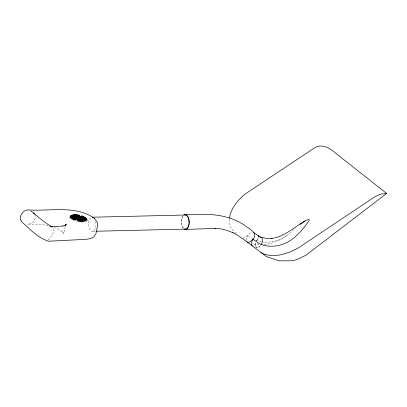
<?xml version="1.0" encoding="UTF-8"?>
<svg xmlns="http://www.w3.org/2000/svg" width="407" height="407" viewBox="0 0 407 407"><rect width="100%" height="100%" fill="white"/><g stroke="black" fill="none" stroke-linecap="round" stroke-linejoin="round"><path stroke-width="0.31" stroke-dasharray="2.04 1.53" d="M246.118 240.303C246.093 236.721 248.774 233.145 252.254 232.239M255.265 243.325L255.23 245.945L256.161 247.644L256.919 247.99L258.76 247.563L260.622 245.782M255.535 243.3L255.504 245.726L255.83 246.642L257.041 247.593L258.735 247.202L260.465 245.538M229.365 219.353C228.78 224.913 231.634 230.596 236.457 233.476M65.145 226.134L63.802 233.735L63.024 232.005L63.431 232.89L61.528 231.003L62.19 231.547L59.183 229.599L54.248 227.421M261.518 241.829L256.247 240.481L258.888 237.439M256.456 240.644L258.913 237.805M256.247 240.481L256.456 240.161M263.828 244.597C276.007 243.498 286.813 236.772 295.294 228.302M286.935 235.633C279.924 240.11 271.545 242.903 263.166 242.058M48.133 240.008L51.669 235.938A7.255 5.388 -54.9 0 0 53.063 229.161L52.137 227.533M92.852 231.318L95.386 231.257M259.198 244.587L254.935 244.337L251.867 243.33M48.001 225.559L41.565 224.445L28.007 224.232L31.578 223.433L33.552 221.739A7.255 5.876 -48.5 0 0 34.946 214.962M93.315 224.003L93.783 224.242M253.149 239.046L247.899 235.261A5.779 3.627 -53.2 0 1 242.531 237.958M86.488 221.403A9.458 3.205 11.6 0 1 79.675 221.779M78.465 221.591A9.458 3.205 11.6 0 1 76.058 221.052M73.815 220.319A9.458 3.205 11.6 0 1 71.886 219.454M70.406 218.513A9.458 3.205 11.6 0 1 69.449 215.868M87.388 219.088A9.458 3.205 11.6 0 1 87.403 220.777M182.997 227.94A7.443 3.938 88.6 0 1 182.829 216.132M183.669 228.337A7.097 3.755 88.6 0 1 181.553 221.713A7.097 3.755 88.6 0 1 183.781 215.486M95.691 221.596A7.097 3.755 88.6 0 1 93.488 231.054A7.097 3.755 88.6 0 1 88.614 225.773A7.097 3.755 88.6 0 1 91.672 217.231"/><path stroke-width="0.61" d="M79.747 218.076C79.792 216.056 81.263 219.164 79.553 217.389M79.986 218.02C80.723 217.811 79.289 217.638 80.265 218.208L80.372 217.72M82.504 218.574L81.904 219.5L81.965 219.195C82.453 218.381 83.639 218.717 82.484 219.363L81.965 219.195M229.563 218.162L230.26 213.996L233.282 207.29L238.075 200.671L244.353 194.546L313.538 148.56C321.098 142.786 329.756 147.873 335.638 153.205L386.65 193.457L305.815 255.296L298.438 258.938L295.014 260.114L290.542 260.811L279.314 260.831L266.778 256.751L252.416 245.986A5.779 3.627 -53.2 0 1 253.047 239.301C258.898 232.768 248.484 228.658 244.465 225.193C233.796 218.162 221.016 214.855 208.333 214.484L184.692 214.677M74.481 217.47L73.921 217.348L74.567 216.371L75.081 216.544L74.608 217.124M82.967 219.195L83.064 218.696M73.845 219.073L73.86 218.528L74.491 218.6C73.423 219.795 74.389 218.127 73.993 218.137M74.491 218.6L73.911 218.768M82.494 217.419C84.29 216.519 82.331 217.231 82.992 217.908M65.268 225.534L65.512 224.338L65.171 225.829L66.346 224.201L64.84 225.432L62.8 226.083M74.567 219.261L75.529 218.564A1.628 0.555 11.6 0 0 73.916 217.72L71.469 217.333A2.417 0.819 11.6 0 1 70.838 216.85L70.838 216.412L71.556 216.626A10.786 3.653 11.6 0 0 74.425 217.384L75.722 217.608L74.878 217.282A10.206 3.46 11.6 0 1 71.393 216.356L70.36 216.02L70.299 216.402A3.012 1.023 11.6 0 0 70.655 216.794L71.169 217.109L70.955 217.516M72.828 215.959C69.979 214.667 74.919 215.812 75.906 216.366A1.628 0.555 11.6 0 0 77.483 216.086C77.559 214.514 77.493 216.336 77.391 215.893M71.708 215.705L71.729 215.374M71.469 217.333L71.535 217.028A2.417 0.819 11.6 0 1 70.899 216.544L70.838 216.412M71.556 217.638L71.617 217.328C72.512 217.216 72.151 218.442 71.591 217.959A1.068 0.361 11.6 0 1 71.5 217.664L72.156 217.887M71.902 217.542C71.774 216.956 73.199 217.19 72.863 217.674L71.902 217.542L72.863 217.674M72.222 217.582L71.825 218.335L71.373 218.147M71.037 215.532L72.863 215.389L72.929 215.084A1.633 0.555 11.6 0 1 73.408 214.769A1.648 0.56 11.6 0 1 74.135 214.759L75.31 214.703A1.628 0.549 11.6 0 1 76.531 214.871L76.892 214.993A2.997 1.012 11.6 0 1 78.958 215.038L79.604 215.222L78.999 215.578A10.206 3.454 11.6 0 0 78.312 216.549L78.587 217.226L77.788 216.295A10.786 3.653 11.6 0 1 78.475 215.415L78.755 215.232L77.315 215.196M72.441 217.77L72.924 217.369M73.357 218.696L73.199 218.661A1.028 0.346 11.6 0 1 72.568 218.371L73.301 218.432L73.138 218.966A1.028 0.346 11.6 0 1 72.507 218.681L72.65 217.801L73.448 217.989C73.504 218.941 71.932 218.417 72.716 217.76M72.975 215.603L73.036 215.298M72.945 217.948L73.387 217.572L73.53 218.132L72.945 217.948L73.53 218.132M73.443 215.456L73.53 215.094A1.028 0.346 11.6 0 1 74.023 214.962C74.954 214.947 73.794 216.051 73.464 215.405A1.028 0.346 11.6 0 1 73.962 215.272L74.344 215.303M73.982 215.919L73.596 215.359L74.242 215.456L74.308 216.01M73.321 217.882L73.387 217.572M73.296 219.002L73.448 217.989M73.423 217.664L73.352 217.297L71.535 217.028M73.418 219.231L73.484 218.92L72.665 218.696A1.648 0.56 11.6 0 1 71.922 218.213L71.169 217.669A1.628 0.549 11.6 0 1 71.016 217.211L71.169 217.109M74.242 215.908L74.405 214.993M73.876 217.913L73.942 217.608L74.883 217.948A1.048 0.356 11.6 0 1 74.893 218.32L73.916 217.918L74.832 218.625A1.048 0.356 11.6 0 0 74.822 218.259L74.649 218.152M74.074 215.064L74.593 215.145L74.659 214.84M74.099 218.244L73.942 217.608M73.494 218.951L73.484 218.92A2.971 1.007 11.6 0 0 73.779 219.241L75.264 219.963L75.519 219.76A10.236 3.47 11.6 0 1 76.536 218.59L76.842 218.488L76.536 218.244L75.86 218.518A10.786 3.653 11.6 0 0 75.112 219.231C75.341 220.467 73.738 219.612 74.023 218.981L74.883 218.88L75.59 218.259A1.628 0.555 11.6 0 0 73.977 217.409L73.484 217.353M73.957 217.16L74.567 216.371M74.73 215.674C74.547 214.85 76.028 215.089 75.778 215.649L74.73 215.674L74.995 215.105M74.695 216.3L74.7 215.959M74.746 215.878L76.913 215.969L76.414 216.209A1.048 0.356 11.6 0 1 75.366 216.025L74.883 216.086L74.807 215.568L75.422 215.715L75.259 216.31L76.857 217.262L76.725 217.826C77.681 217.837 76.801 218.666 77.218 217.547L76.786 217.516L78.098 218.233L77.467 218.05M74.883 216.086L74.807 215.568M74.786 217.129L74.847 216.824L75.829 216.865L75.875 217.257L75.366 217.318L75.997 217.348M75.219 215.283L75.595 214.927A1.068 0.361 11.6 0 1 76.389 215.038C77.015 215.822 74.634 215.303 75.534 215.232A1.068 0.361 11.6 0 1 76.323 215.344L76.44 215.384M74.888 217.211L74.847 216.824M74.98 217.282L75.493 216.921L74.949 216.906M74.796 218.635L74.857 218.33M75.041 216.977L75.081 217.363L75.641 217.394L75.173 217.435L75.707 217.089L75.595 217.765L76.862 217.674L76.908 218.066M75.509 215.858L75.839 215.344M74.99 218.89L75.056 218.584M75.341 217.211C75.514 218.025 75.275 216.666 76.165 217.129L76.007 217.669M74.847 219.907L74.964 219.597L74.023 218.981M75.412 217.363L75.656 217.913L75.56 217.226M75.259 216.31L75.972 215.868M76.033 215.522L76.501 215.079M75.768 217.17L75.829 216.865M76.114 215.7L76.048 216.005C76.887 216.458 76.781 215.181 76.114 215.7L76.714 215.735M75.727 217.516C76.323 217.475 76.455 218.132 75.773 217.908L75.743 217.369M76.323 215.532L76.653 216.046M76.735 218.661L75.956 217.694L76.913 218.264M75.997 217.516L76.058 217.043L75.142 217.058M76.155 217.592L76.053 218.127C78.2 217.938 76.913 218.696 76.694 218.091L76.404 218.401M76.516 215.71L76.943 215.278L77.004 215.944L76.516 215.71L76.877 215.588L77.004 215.944M76.185 217.664L76.068 217.363M76.277 218.121L76.379 217.587L76.74 217.582L76.679 217.887M76.053 215.084A1.628 0.549 11.6 0 1 76.465 215.176L76.831 215.298L76.892 214.993M76.384 218.208L76.338 217.811M78.77 217.496L78.236 217.898L78.77 217.496L78.108 216.977L76.557 217.252L76.307 216.631L77.712 216.661C76.511 216.931 78.439 216.509 77.961 217.216M76.877 215.588L76.943 215.278M76.241 219.164L76.521 218.717L78.566 219.276L78.434 219.765L76.954 219.2M76.267 217.206L76.435 217.989L77.132 217.882M76.735 217.012L76.974 217.114L76.689 217.124C76.277 216.478 77.401 216.804 76.75 216.819M75.57 216.417A1.048 0.356 11.6 0 0 76.353 216.514L76.913 215.969M76.781 218.793L76.557 217.984L77.238 217.969M75.651 217.542L76.633 217.496L77.015 218.055L77.081 217.745M76.602 218.376L76.47 218.096M76.74 218.483L76.557 217.984M76.796 217.979L76.862 217.674M77.503 217.77L76.948 217.318L77.091 216.636M77.065 217.648L77.127 217.338L78.531 217.307L78.47 217.613M77.299 216.804L77.121 217.694L78.709 217.801M77.539 216.529L76.714 217.017L78.083 217.659L78.017 217.969L76.653 217.323L76.948 217.318M78.129 218.666L77.223 218.691L77.305 219.108L77.91 219.139L77.416 219.195L76.307 218.859M77.325 217.852L77.544 217.012M77.305 219.108L77.223 218.691M77.422 218.467L77.549 217.674L78.083 217.659M77.996 217.501L77.783 217.201M77.64 218.101L77.549 217.674M77.834 217.821L78.582 217.348L78.515 217.653M77.559 219.307L77.478 218.885L77.971 218.829M77.681 219.231L78.368 218.854M78.047 217.282L78.108 216.977M78.551 216.28L80.744 216.88L78.551 216.28L78.393 217.012L79.696 216.951L79.635 217.257M78.556 216.789L78.495 217.094L79.06 216.773C77.416 216.768 80.642 216.28 79.324 217.745L80.23 217.725M78.403 218.34L78.51 218.783L78.403 218.34L79.619 218.162M78.627 217.196L79.06 216.773M78.602 220.879L79.665 220.848L79.731 220.543L78.292 220.508L78.566 220.324A10.786 3.653 11.6 0 0 79.258 219.444L78.454 218.513L78.668 219.495A10.206 3.454 11.6 0 1 77.986 220.467L77.661 220.665M78.729 217.277L78.688 216.89M79.36 216.687L79.192 217.409L78.887 217.394L79.009 218.32L79.111 217.76L78.297 217.592M78.271 220.838L78.332 220.533M81.405 219.281L80.189 218.473L81.604 219.124A10.236 3.47 11.6 0 0 85.45 220.177L86.162 220.396L84.117 220.655A1.633 0.555 11.6 0 1 82.916 220.981L81.736 221.032A1.628 0.549 11.6 0 1 80.515 220.869L80.154 220.747A2.997 1.012 11.6 0 1 78.088 220.696L77.442 220.513L78.047 220.156A10.206 3.454 11.6 0 0 78.734 219.19L78.856 218.401L79.304 218.345L79.35 218.737L78.79 218.707L79.35 218.737M78.953 217.638L79.044 218.066M79.039 217.328L79.462 216.768M79.457 219.164C78.383 219.47 82.372 218.778 79.63 218.88L79.563 219.19L80.362 219.098C80.179 217.653 78.571 219.607 78.454 218.513M79.034 218.834C78.927 219.709 79.385 218.101 80.423 218.793M79.243 218.651L79.304 218.345M79.569 217.307L79.182 217.318L79.513 217.994L78.948 217.506L79.696 217.48M79.574 218.315L79.686 218.757L79.782 218.289L78.831 217.821L79.167 218.035M79.68 219.063L79.741 218.757L78.907 218.732M80.001 217.765L80.265 218.208L79.538 217.969L79.965 217.994M79.665 220.848L79.279 220.431L79.558 219.653A1.628 0.555 11.6 0 1 81.141 219.373L81.553 219.465A10.236 3.47 11.6 0 0 83.028 219.907M79.945 218.773L79.752 218.452M81.008 218.498L81.069 218.193L80.449 218.208L80.505 217.75L81.003 217.974L80.627 218.203C80.886 217.704 79.803 217.572 80.037 218.305L81.385 218.274L80.291 218.086L80.479 218.294M80.123 218.213L80.184 217.333L79.279 217.353L79.116 218.121L79.507 218.432L79.574 218.121L78.017 218.035L79.075 218.01M79.981 219.297L80.042 218.991L79.182 218.951M80.103 218.895L80.006 218.462M80.449 217.801L81.186 217.221A10.786 3.653 11.6 0 0 81.934 216.509L82.275 216.193L82.957 217.063L82.102 217.165L81.39 217.786A1.628 0.555 11.6 0 0 81.446 217.938M80.464 220.335L79.904 220.228L80.464 220.335L80.403 220.645C79.482 221.159 79.909 219.342 80.632 219.531A1.048 0.356 11.6 0 1 81.675 219.714L81.659 220.039L81.008 220.177L80.067 220.08L80.352 219.856M80.362 219.098L80.276 218.671M80.042 220.767L80.103 220.462M80.647 218.05L80.708 217.745M78.515 221.072A3.002 1.018 11.6 0 0 80.093 221.057L80.154 220.747M80.265 220.309L80.718 220.004L80.657 220.513L80.265 220.309L80.871 220.345M80.535 219.236L80.596 218.93M81.385 221.118A1.068 0.361 11.6 0 1 80.596 221.006L80.947 220.523L81.766 220.767L81.614 221.098M80.657 220.513L80.932 220.039M80.947 220.523L80.479 220.965M81.008 220.177L81.721 219.734M81.141 220.701L81.471 220.187L82.25 220.37L81.985 220.94L81.141 220.701L81.471 220.187M82.082 216.142L81.868 216.814A10.786 3.653 11.6 0 1 81.125 217.531M82.072 216.443L82.133 216.137M81.929 217.46L82.163 216.855L83.023 216.758M81.985 220.94L82.239 220.172L81.624 220.024L81.558 220.329L82.173 220.477M82.738 218.376L82.097 218.096A1.048 0.356 11.6 0 1 82.087 217.725L82.183 217.409L82.906 217.765L83.043 218.442L82.906 217.765M82.036 220.263L82.097 219.958M84.478 220.772C82.952 220.589 82.331 219.663 80.968 219.19M82.484 219.363L82.423 219.673L81.904 219.5M82.326 221.205L82.387 220.899M83.074 217.282L83.135 216.972M82.611 220.34C82.494 219.724 83.74 220.253 83.389 220.691L82.611 220.34L82.936 220.436M82.575 221.052C82.433 220.345 83.796 220.294 83.455 220.95A1.028 0.346 11.6 0 1 82.957 221.082L82.575 221.052L82.672 220.034M84.264 218.284C85.073 217.623 83.481 217.104 83.532 218.06L84.335 218.244L84.473 217.369A1.028 0.346 11.6 0 0 83.842 217.079L83.501 217.124L83.562 216.814A2.971 1.007 11.6 0 0 83.267 216.493L81.782 215.776L81.527 215.98A10.236 3.47 11.6 0 1 80.51 217.15L80.204 217.252L80.51 217.491M83.41 218.3L83.455 217.913L84.04 218.096L83.511 218.417M83.679 217.618L83.689 217.043L83.679 217.618L84.412 217.674M83.41 218.686L84.04 218.096M83.532 218.06L83.72 217.501M84.056 218.676L84.544 218.274L85.083 218.503L85.017 218.808L84.056 218.676L84.458 218.778M83.944 220.747L83.623 220.156L82.346 219.78M84.478 218.584L84.544 218.274M83.832 221.205A1.633 0.555 11.6 0 0 84.056 220.96L84.117 220.655M86.086 219.638L86.147 219.2A2.417 0.819 11.6 0 0 85.511 218.712L84.763 218.462L85.058 217.831A1.648 0.56 11.6 0 0 84.315 217.348L83.923 217.221M84.936 218.345L85.094 217.918L85.389 218.086A1.068 0.361 11.6 0 1 85.485 218.381L84.824 218.157M86.706 219.999L86.681 219.643A3.012 1.023 11.6 0 0 86.33 219.256L85.963 218.834A1.628 0.549 11.6 0 0 85.811 218.376L85.094 218.02L85.124 217.521A1.648 0.56 11.6 0 0 84.376 217.043L83.562 216.814M81.99 217.155L81.451 217.48A1.628 0.555 11.6 0 0 83.069 218.33L84.931 218.722L85.424 218.406M85.735 219.185A2.417 0.819 11.6 0 0 85.45 219.017L85.511 218.712M85.811 218.935L86.03 218.528A1.628 0.549 11.6 0 0 85.877 218.071L85.155 217.714M77.691 216.758L77.722 216.605A10.786 3.653 11.6 0 1 78.414 215.72L78.688 215.537L77.254 215.501M78.566 219.276L77.366 219.2L77.528 218.752L78.22 218.737C77.727 218.025 76.073 218.686 78.093 218.64M261.548 244.154L261.401 244.521L258.486 243.203L253.047 239.301L249.786 241.997L247.715 242.297L237.464 235.17L232.122 232.265L232.946 232.641L227.233 230.484L221.255 228.897L214.906 228.342L215.888 228.352L185.928 229.441M83.537 220.589L83.516 220.64A1.028 0.346 11.6 0 1 83.023 220.772L82.641 220.742M80.184 217.012L79.619 216.845L79.538 217.445L79.614 217.079L79.243 217.012C81.532 217.424 77.544 217.073 79.528 217.084M76.241 216.936L76.557 217.252M300.107 224.466C302.945 222.568 305.657 219.709 309.183 219.393L309.178 220.538C302.884 229.512 295.401 238.823 285.144 243.34C277.696 246.454 269.078 247.38 261.401 244.521C262.403 242.369 263.298 239.326 261.487 237.357L258.226 235.882L259 236.233L253.23 232.26M70.213 216.356L71.327 216.666M305.26 220.828C294.261 226.928 284.452 237.016 271.367 238.416L272.059 238.365L266.183 238.334L259.844 237.037M78.23 220.803L78.505 220.63A10.786 3.653 11.6 0 0 79.197 219.749L78.286 218.793L77.366 218.803M78.933 215.888L79.258 215.69M85.882 220.823L86.111 220.675L85.384 220.482M75.081 216.544L74.542 217.165L73.988 217.038M71.617 217.328L71.561 217.358A1.068 0.361 11.6 0 0 71.652 217.653L71.953 217.821M85.363 218.717L85.419 218.686A1.068 0.361 11.6 0 0 85.328 218.391L85.032 218.228M74.593 215.145L75.244 215.013A1.628 0.549 11.6 0 1 75.636 215.028M76.47 218.554L75.794 218.824A10.786 3.653 11.6 0 0 75.051 219.536M80.418 218.015L79.843 217.938M79.034 217.185L79.299 216.992M81.766 220.767L81.451 220.813A1.068 0.361 11.6 0 1 80.657 220.701L80.545 220.66M82.087 217.725L83.104 218.132M79.655 219.841L79.34 220.126L79.731 220.543M75.422 215.715L74.949 215.781M77.645 216.972L77.213 217.084L77.808 217.099M78.342 218.651L79.558 218.467M84.819 220.757L85.241 220.66M75.427 217.007L75.936 216.946M80.311 218.361L80.871 218.35M79.579 217.689L78.882 217.811M63.065 226.022L51.023 226.852M85.083 218.503L84.117 218.371M79.309 219.052L80.042 218.991M86.203 219.327L85.49 219.114A10.786 3.653 11.6 0 0 82.621 218.356L81.324 218.132L82.168 218.457A10.206 3.46 11.6 0 1 85.653 219.383L86.686 219.719L86.742 219.337A3.012 1.023 11.6 0 0 86.391 218.946L85.877 218.625M76.623 216.946L78.027 216.911M79.095 216.88L79.696 216.951M77.493 217.206L76.72 216.9M76.562 217.44L75.234 217.129M79.35 217.45L80.291 217.414M92.303 217.221L184.717 215.018A7.097 3.755 88.6 0 1 189.067 222.1A7.097 3.755 88.6 0 1 184.92 229.09M76.969 217.76L75.773 217.908M77.706 217.791L79.111 217.76M75.895 217.999L76.211 217.994M80.103 217.999L81.003 217.974M80.098 218.076L80.449 218.208M77.747 218.925L78.434 218.905L78.459 219.281L78.526 218.976L77.62 218.997M96.016 231.242L185.902 229.1M73.962 219.287L74.237 219.297M78.699 218.925L80.21 218.981M76.852 216.275L75.911 216.173M80.133 219.77L81.074 219.872M82.56 217.664L83.094 217.709M74.42 218.381L73.886 218.335M78.856 218.401L79.416 218.432M78.571 218.473L80.164 218.584M84.01 220.441L85.312 220.365L84.157 220.085A10.786 3.653 11.6 0 1 81.736 219.388L81.151 219.19M72.929 215.084L70.869 215.369L71.596 215.562A10.236 3.47 11.6 0 1 75.443 216.616L75.839 216.672A1.628 0.555 11.6 0 0 76.246 216.728M84.056 220.96L84.361 220.986M82.55 217.14L83.186 217.211M74.43 218.905L73.799 218.834M386.65 193.457L380.413 194.18L374.979 196.729L298.346 247.919L290.257 251.948L282.005 254.558C275.025 255.962 267.557 256.079 261.07 252.767M73.504 215.145L74.237 215.262M73.53 215.664L74.181 215.766M83.45 220.38L82.799 220.284M81.568 218.681L82.102 218.763A10.206 3.46 11.6 0 1 83.689 219.124M78.236 217.898L78.551 217.954M77.188 217.384L77.895 217.516M70.95 215.756L71.535 215.868M74.374 215.705L73.596 215.359M82.102 218.564L82.555 218.661A10.786 3.653 11.6 0 1 82.977 218.752M30.708 211.075L32.779 212.189L34.519 214.163M83.74 217.307L84.585 217.521M73.24 218.737L72.395 218.523M83.654 217.806L84.508 218.035M82.443 218.88L83.003 219.007M73.326 218.238L72.471 218.015M71.769 215.4L72.889 215.654A10.786 3.653 11.6 0 1 75.305 216.351M83.623 217.348L83.781 217.384A1.028 0.346 11.6 0 1 84.254 217.567M74.796 215.369L75.57 215.552M74.934 215.41L75.778 215.649M80.815 219.841A1.048 0.356 11.6 0 1 81.614 220.024L82.239 220.172M82.046 220.635L81.202 220.396M49.761 225.992L52.595 226.852M78.968 216.88L80.001 217.201M75.28 214.972L76.099 215.217M83.598 217.75L84.325 217.979M83.389 218.223L83.974 218.401M73.006 217.643L73.591 217.821M74.501 216.682L75.02 216.85M80.087 221.052L80.454 221.174M72.604 219.002L72.995 219.134M72.502 217.46L71.963 217.236M75.443 216.616L76.857 217.262M75.656 216.799L75.987 216.936M75.381 216.921L75.951 217.16M80.932 219.414L81.263 219.551M76.577 215.405L77.065 215.639M80.403 220.645L79.914 220.406M83.053 217.603L82.626 217.358M73.926 218.442L74.359 218.691M80.723 220.207L80.332 219.999M74.166 219.841L74.542 220.024M82.636 218.004L82.163 217.791A1.048 0.356 11.6 0 1 82.153 217.419M79.518 215.501L78.897 215.349A2.997 1.012 11.6 0 0 76.831 215.298M93.641 217.704C74.262 205.077 49.654 211.431 28.154 209.926C22.588 209.956 18.142 217.017 21.622 221.739C29.665 228.938 38.1 238.049 48.57 241.209L85.943 239.331L89.891 238.736L93.478 237.245L95.904 233.791L97.624 225.422L97.217 222.13L94.312 218.249M252.309 245.813L246.927 241.936M81.069 218.193L80.576 218.203M73.092 215.72L73.362 215.888M82.285 220.085L81.079 219.678A1.628 0.555 11.6 0 0 80.672 219.627M80.306 218.025L80.159 217.77M50.778 226.45L41.336 219.658L33.405 212.83M82.529 216.682L82.957 217.063M75.9 217.231L76.104 217.435L75.173 217.435M77.33 216.203L77.422 216.392A1.628 0.555 11.6 0 1 76.633 216.738M79.589 220.151L79.497 219.958A1.628 0.555 11.6 0 1 80.286 219.612M70.202 216.616L70.238 216.707A3.012 1.023 11.6 0 0 70.589 217.099M71.83 218.406L71.861 218.523A1.648 0.56 11.6 0 0 72.024 218.691M78.302 217.109L78.251 216.86A10.206 3.454 11.6 0 1 78.668 216.102M84.091 220.396A10.786 3.653 11.6 0 1 83.679 220.289M82.86 220.065A10.786 3.653 11.6 0 1 82.066 219.821M84.59 220.314A10.236 3.47 11.6 0 1 83.801 220.121M83.486 217.094A2.971 1.007 11.6 0 0 83.206 216.804L81.715 216.081L81.466 216.285A10.236 3.47 11.6 0 1 80.444 217.455M82.204 218.417A1.628 0.555 11.6 0 1 81.609 218.106M83.394 218.854A10.786 3.653 11.6 0 1 84.625 219.18M85.027 219.297A10.786 3.653 11.6 0 1 85.424 219.419M73.24 216.061A10.786 3.653 11.6 0 1 74.059 216.285M74.461 216.407A10.786 3.653 11.6 0 1 75.244 216.656M72.868 215.389A1.633 0.555 11.6 0 1 73.667 215.049M71.108 217.974A1.628 0.549 11.6 0 1 70.945 217.806M74.018 217.419A10.206 3.46 11.6 0 1 71.698 216.783M74.364 217.694A10.786 3.653 11.6 0 1 72.7 217.287M72.293 217.175A10.786 3.653 11.6 0 1 71.891 217.053M75.453 220.065A10.236 3.47 11.6 0 1 75.885 219.312M76.15 219.098A10.236 3.47 11.6 0 1 76.475 218.9M73.713 219.551A2.971 1.007 11.6 0 1 73.433 219.256M183.705 215.171A7.443 3.938 88.6 0 1 189.25 222.1A7.443 3.938 88.6 0 1 183.903 228.917M92.648 217.241A7.097 3.755 88.6 0 1 94.465 218.666M81.181 218.803L82.194 218.915L81.181 218.803M80.835 218.513L81.929 218.701L80.835 218.513M81.09 218.564L81.619 218.62L81.09 218.564M77.523 218.467L77.233 218.508L77.523 218.467"/></g></svg>
